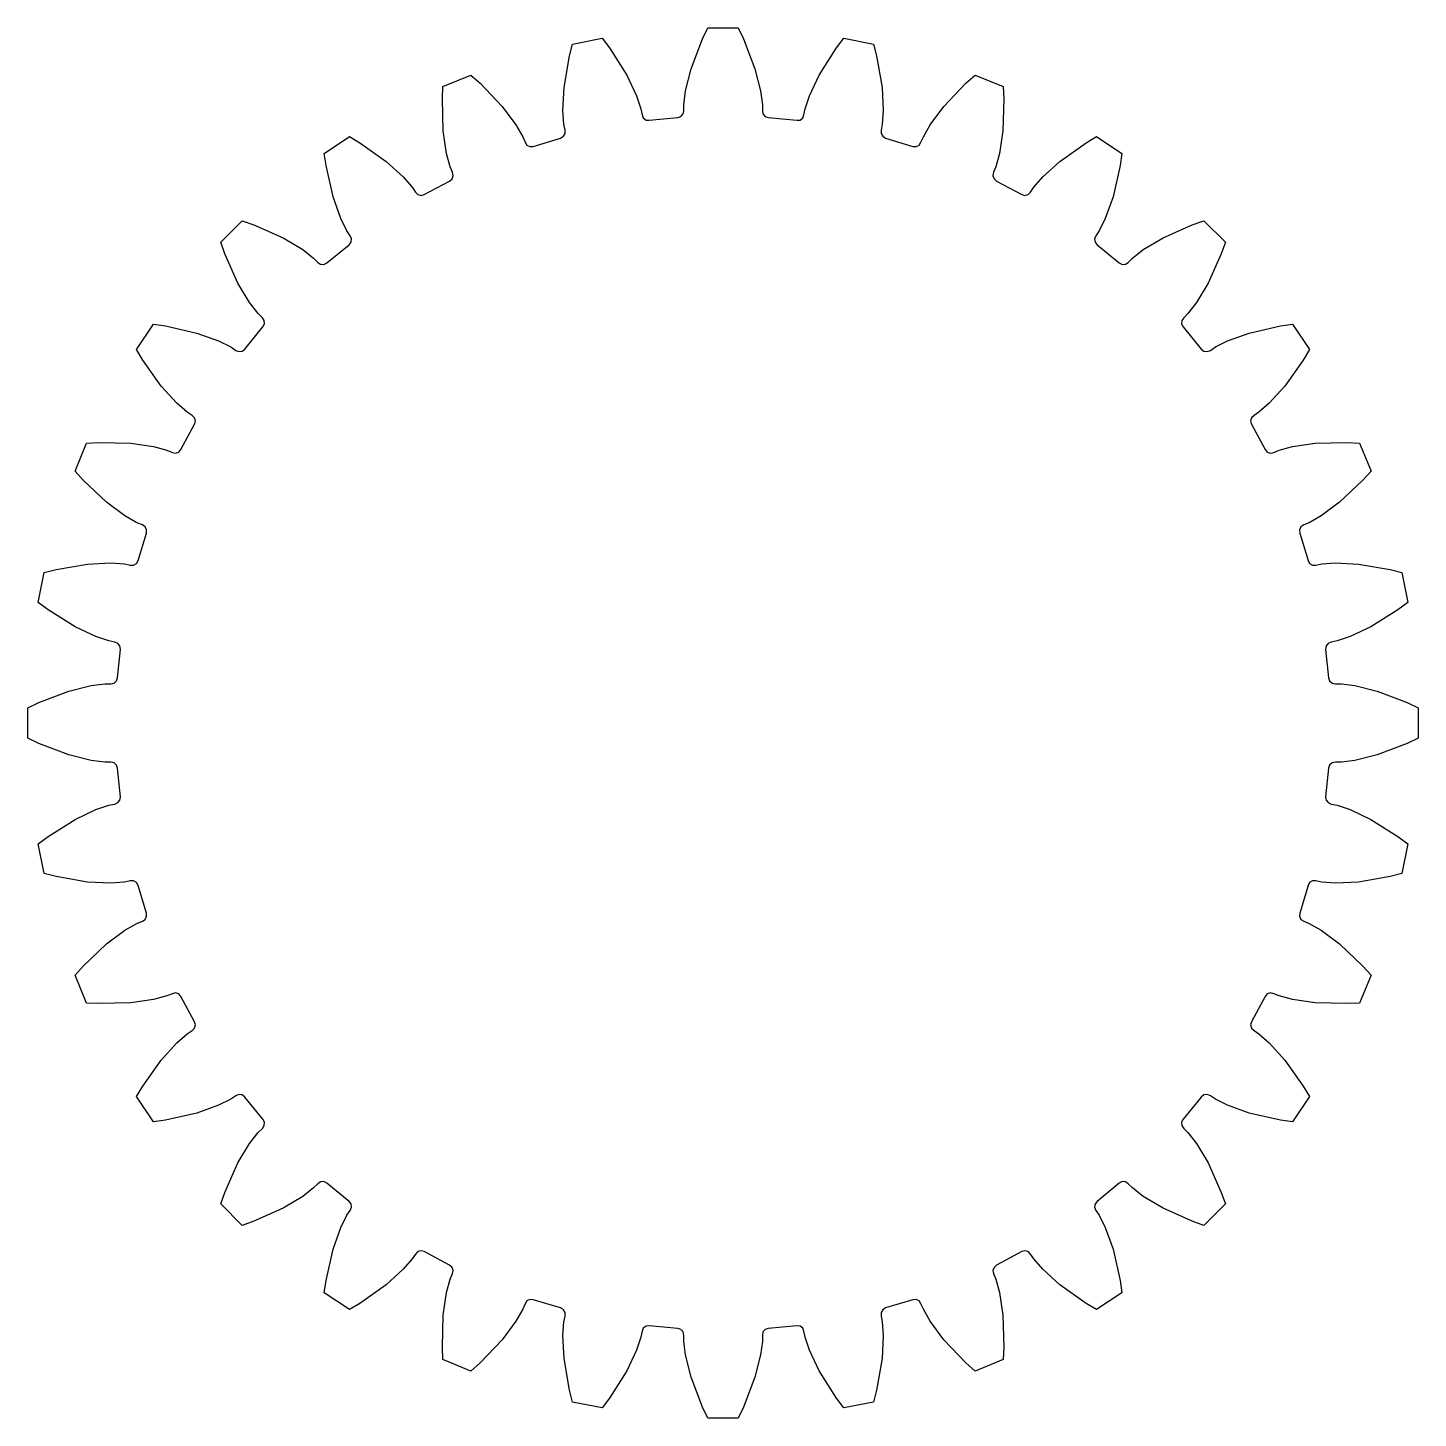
# Model space of a CAD drawing. Header units: metres. Extents: x 3906 to 4789, y 859 to 1465.
# Drawn here: x 4216.87 to 4244.1, y 860.63 to 887.86 of the extents above; entities that cross this region are included whole.
import ezdxf

# ---------------------------------------------------------------- set-up
doc = ezdxf.new("R2010")
doc.units = ezdxf.units.M

msp = doc.modelspace()

# ---------------------------------------------------------------- linework, layer by layer
at = {"layer": 'GROUP0'}
for p, q in [((4230.086, 887.637), (4230.188, 887.855)), ((4230.188, 887.855), (4230.784, 887.855)), ((4230.784, 887.855), (4230.885, 887.637)), ((4227.477, 887.305), (4227.536, 887.532)), ((4227.536, 887.532), (4228.12, 887.651)), ((4228.12, 887.651), (4228.264, 887.462)), ((4228.264, 887.462), (4228.599, 886.926)), ((4229.86, 887.054), (4230.086, 887.637)), ((4230.885, 887.637), (4231.109, 887.054)), ((4232.37, 886.926), (4232.705, 887.462)), ((4232.705, 887.462), (4232.85, 887.651)), ((4232.85, 887.651), (4233.433, 887.532)), ((4233.433, 887.532), (4233.492, 887.305)), ((4227.372, 886.684), (4227.477, 887.305)), ((4233.492, 887.305), (4233.6, 886.684)), ((4225, 886.703), (4225.549, 886.93)), ((4225.549, 886.93), (4225.728, 886.774)), ((4228.599, 886.926), (4228.792, 886.522)), ((4229.751, 886.618), (4229.86, 887.054)), ((4231.109, 887.054), (4231.218, 886.618)), ((4232.179, 886.522), (4232.37, 886.926)), ((4235.243, 886.774), (4235.42, 886.93)), ((4235.42, 886.93), (4235.97, 886.703)), ((4224.988, 886.466), (4225, 886.703)), ((4225.728, 886.774), (4226.159, 886.314)), ((4227.35, 886.233), (4227.372, 886.684)), ((4229.716, 886.347), (4229.751, 886.618)), ((4231.218, 886.618), (4231.255, 886.347)), ((4233.6, 886.684), (4233.621, 886.233)), ((4234.811, 886.314), (4235.243, 886.774)), ((4235.97, 886.703), (4235.983, 886.466)), ((4225.005, 885.835), (4224.988, 886.466)), ((4228.792, 886.522), (4228.876, 886.267)), ((4229.716, 886.229), (4229.716, 886.347)), ((4231.255, 886.347), (4231.255, 886.229)), ((4232.093, 886.267), (4232.179, 886.522)), ((4235.983, 886.466), (4235.966, 885.835)), ((4226.159, 886.314), (4226.427, 885.953)), ((4227.368, 885.968), (4227.35, 886.233)), ((4228.876, 886.267), (4228.901, 886.148)), ((4228.901, 886.148), (4228.923, 886.09)), ((4228.923, 886.09), (4228.977, 886.048)), ((4229.04, 886.044), (4229.599, 886.096)), ((4229.599, 886.096), (4229.661, 886.119)), ((4229.661, 886.119), (4229.704, 886.168)), ((4229.704, 886.168), (4229.716, 886.229)), ((4231.255, 886.229), (4231.267, 886.168)), ((4231.267, 886.168), (4231.309, 886.119)), ((4231.309, 886.119), (4231.37, 886.096)), ((4231.37, 886.096), (4231.931, 886.044)), ((4231.995, 886.048), (4232.046, 886.09)), ((4232.046, 886.09), (4232.07, 886.148)), ((4232.07, 886.148), (4232.093, 886.267)), ((4233.621, 886.233), (4233.601, 885.968)), ((4234.543, 885.953), (4234.811, 886.314)), ((4225.072, 885.394), (4225.005, 885.835)), ((4226.427, 885.953), (4226.562, 885.721)), ((4227.393, 885.849), (4227.368, 885.968)), ((4227.393, 885.788), (4227.393, 885.849)), ((4228.977, 886.048), (4229.04, 886.044)), ((4231.931, 886.044), (4231.995, 886.048)), ((4233.601, 885.968), (4233.579, 885.849)), ((4233.579, 885.849), (4233.579, 885.788)), ((4234.408, 885.721), (4234.543, 885.953)), ((4235.966, 885.835), (4235.9, 885.394)), ((4222.674, 885.394), (4223.17, 885.726)), ((4223.17, 885.726), (4223.374, 885.602)), ((4223.374, 885.602), (4223.888, 885.237)), ((4226.562, 885.721), (4226.607, 885.613)), ((4226.607, 885.613), (4226.644, 885.56)), ((4226.644, 885.56), (4226.699, 885.531)), ((4226.699, 885.531), (4226.766, 885.531)), ((4226.766, 885.531), (4227.302, 885.697)), ((4227.302, 885.697), (4227.359, 885.731)), ((4227.359, 885.731), (4227.393, 885.788)), ((4233.579, 885.788), (4233.612, 885.731)), ((4233.612, 885.731), (4233.668, 885.697)), ((4233.668, 885.697), (4234.204, 885.531)), ((4234.204, 885.531), (4234.27, 885.531)), ((4234.27, 885.531), (4234.327, 885.56)), ((4234.327, 885.56), (4234.362, 885.613)), ((4234.362, 885.613), (4234.408, 885.721)), ((4237.082, 885.237), (4237.597, 885.602)), ((4237.597, 885.602), (4237.8, 885.726)), ((4237.8, 885.726), (4238.296, 885.394)), ((4222.71, 885.157), (4222.674, 885.394)), ((4225.141, 885.133), (4225.072, 885.394)), ((4235.9, 885.394), (4235.828, 885.133)), ((4238.296, 885.394), (4238.26, 885.157)), ((4222.847, 884.545), (4222.71, 885.157)), ((4223.888, 885.237), (4224.22, 884.938)), ((4225.187, 885.025), (4225.141, 885.133)), ((4225.199, 884.958), (4225.187, 885.025)), ((4235.783, 885.025), (4235.77, 884.958)), ((4235.828, 885.133), (4235.783, 885.025)), ((4236.749, 884.938), (4237.082, 885.237)), ((4238.26, 885.157), (4238.123, 884.545)), ((4224.22, 884.938), (4224.397, 884.734)), ((4224.397, 884.734), (4224.463, 884.635)), ((4224.635, 884.593), (4225.131, 884.854)), ((4225.131, 884.854), (4225.178, 884.896)), ((4225.178, 884.896), (4225.199, 884.958)), ((4235.77, 884.958), (4235.793, 884.896)), ((4235.793, 884.896), (4235.842, 884.854)), ((4235.842, 884.854), (4236.336, 884.593)), ((4236.509, 884.635), (4236.572, 884.734)), ((4236.572, 884.734), (4236.749, 884.938)), ((4222.998, 884.123), (4222.847, 884.545)), ((4224.463, 884.635), (4224.509, 884.593)), ((4224.509, 884.593), (4224.572, 884.573)), ((4224.572, 884.573), (4224.635, 884.593)), ((4236.336, 884.593), (4236.399, 884.573)), ((4236.399, 884.573), (4236.461, 884.593)), ((4236.461, 884.593), (4236.509, 884.635)), ((4238.123, 884.545), (4237.971, 884.123)), ((4220.649, 883.658), (4221.068, 884.076)), ((4221.068, 884.076), (4221.295, 883.995)), ((4221.295, 883.995), (4221.868, 883.744)), ((4223.12, 883.881), (4222.998, 884.123)), ((4237.971, 884.123), (4237.85, 883.881)), ((4239.102, 883.744), (4239.676, 883.995)), ((4239.676, 883.995), (4239.901, 884.076)), ((4239.901, 884.076), (4240.324, 883.658)), ((4220.727, 883.431), (4220.649, 883.658)), ((4221.868, 883.744), (4222.254, 883.511)), ((4223.183, 883.782), (4223.12, 883.881)), ((4223.161, 883.606), (4223.2, 883.658)), ((4223.211, 883.725), (4223.183, 883.782)), ((4223.2, 883.658), (4223.211, 883.725)), ((4237.786, 883.782), (4237.761, 883.725)), ((4237.761, 883.725), (4237.77, 883.658)), ((4237.77, 883.658), (4237.811, 883.606)), ((4237.85, 883.881), (4237.786, 883.782)), ((4238.716, 883.511), (4239.102, 883.744)), ((4240.324, 883.658), (4240.242, 883.431)), ((4220.984, 882.857), (4220.727, 883.431)), ((4222.254, 883.511), (4222.467, 883.345)), ((4222.467, 883.345), (4222.551, 883.26)), ((4222.726, 883.251), (4223.161, 883.606)), ((4237.811, 883.606), (4238.244, 883.251)), ((4238.422, 883.26), (4238.505, 883.345)), ((4238.505, 883.345), (4238.716, 883.511)), ((4240.242, 883.431), (4239.986, 882.857)), ((4222.551, 883.26), (4222.602, 883.227)), ((4222.602, 883.227), (4222.669, 883.221)), ((4222.669, 883.221), (4222.726, 883.251)), ((4238.244, 883.251), (4238.3, 883.221)), ((4238.3, 883.221), (4238.367, 883.227)), ((4238.367, 883.227), (4238.422, 883.26)), ((4221.214, 882.473), (4220.984, 882.857)), ((4239.986, 882.857), (4239.757, 882.473)), ((4221.379, 882.259), (4221.214, 882.473)), ((4221.463, 882.174), (4221.379, 882.259)), ((4239.59, 882.259), (4239.507, 882.174)), ((4239.757, 882.473), (4239.59, 882.259)), ((4219, 881.558), (4219.331, 882.051)), ((4219.331, 882.051), (4219.567, 882.017)), ((4219.567, 882.017), (4220.18, 881.875)), ((4221.118, 881.563), (4221.475, 881.999)), ((4221.5, 882.122), (4221.463, 882.174)), ((4221.475, 881.999), (4221.504, 882.056)), ((4221.504, 882.056), (4221.5, 882.122)), ((4239.472, 882.122), (4239.467, 882.056)), ((4239.467, 882.056), (4239.496, 881.999)), ((4239.507, 882.174), (4239.472, 882.122)), ((4239.496, 881.999), (4239.851, 881.563)), ((4240.79, 881.875), (4241.404, 882.017)), ((4241.404, 882.017), (4241.64, 882.051)), ((4241.64, 882.051), (4241.972, 881.558)), ((4220.18, 881.875), (4220.604, 881.728)), ((4220.604, 881.728), (4220.844, 881.606)), ((4240.127, 881.606), (4240.366, 881.728)), ((4240.366, 881.728), (4240.79, 881.875)), ((4219.122, 881.349), (4219, 881.558)), ((4220.844, 881.606), (4220.943, 881.538)), ((4220.943, 881.538), (4221.002, 881.515)), ((4221.002, 881.515), (4221.067, 881.525)), ((4221.067, 881.525), (4221.118, 881.563)), ((4239.851, 881.563), (4239.904, 881.525)), ((4239.904, 881.525), (4239.968, 881.515)), ((4239.968, 881.515), (4240.03, 881.538)), ((4240.03, 881.538), (4240.127, 881.606)), ((4241.972, 881.558), (4241.847, 881.349)), ((4219.484, 880.837), (4219.122, 881.349)), ((4241.847, 881.349), (4241.485, 880.837)), ((4219.786, 880.505), (4219.484, 880.837)), ((4241.485, 880.837), (4241.184, 880.505)), ((4219.99, 880.33), (4219.786, 880.505)), ((4241.184, 880.505), (4240.98, 880.33)), ((4219.869, 879.594), (4220.135, 880.093)), ((4220.088, 880.263), (4219.99, 880.33)), ((4220.135, 880.216), (4220.088, 880.263)), ((4220.152, 880.154), (4220.135, 880.216)), ((4220.135, 880.093), (4220.152, 880.154)), ((4240.835, 880.216), (4240.818, 880.154)), ((4240.818, 880.154), (4240.835, 880.093)), ((4240.884, 880.263), (4240.835, 880.216)), ((4240.835, 880.093), (4241.102, 879.594)), ((4240.98, 880.33), (4240.884, 880.263)), ((4217.795, 879.172), (4218.022, 879.723)), ((4218.022, 879.723), (4218.26, 879.737)), ((4218.26, 879.737), (4218.887, 879.723)), ((4218.887, 879.723), (4219.333, 879.656)), ((4219.333, 879.656), (4219.592, 879.585)), ((4219.592, 879.585), (4219.701, 879.538)), ((4219.701, 879.538), (4219.765, 879.523)), ((4219.765, 879.523), (4219.827, 879.547)), ((4219.827, 879.547), (4219.869, 879.594)), ((4241.102, 879.594), (4241.144, 879.547)), ((4241.144, 879.547), (4241.204, 879.523)), ((4241.204, 879.523), (4241.27, 879.538)), ((4241.27, 879.538), (4241.379, 879.585)), ((4241.379, 879.585), (4241.636, 879.656)), ((4241.636, 879.656), (4242.082, 879.723)), ((4242.082, 879.723), (4242.711, 879.737)), ((4242.711, 879.737), (4242.948, 879.723)), ((4242.948, 879.723), (4243.178, 879.172)), ((4217.954, 878.997), (4217.795, 879.172)), ((4218.408, 878.566), (4217.954, 878.997)), ((4243.016, 878.997), (4242.561, 878.566)), ((4243.178, 879.172), (4243.016, 878.997)), ((4218.769, 878.295), (4218.408, 878.566)), ((4242.561, 878.566), (4242.2, 878.295)), ((4219.004, 878.163), (4218.769, 878.295)), ((4242.2, 878.295), (4241.965, 878.163)), ((4219.113, 878.12), (4219.004, 878.163)), ((4219.028, 877.423), (4219.192, 877.959)), ((4219.167, 878.082), (4219.113, 878.12)), ((4219.197, 878.025), (4219.167, 878.082)), ((4219.192, 877.959), (4219.197, 878.025)), ((4241.803, 878.082), (4241.774, 878.025)), ((4241.774, 878.025), (4241.779, 877.959)), ((4241.779, 877.959), (4241.943, 877.423)), ((4241.858, 878.12), (4241.803, 878.082)), ((4241.965, 878.163), (4241.858, 878.12)), ((4218.041, 877.352), (4218.492, 877.375)), ((4218.492, 877.375), (4218.76, 877.356)), ((4218.76, 877.356), (4218.875, 877.333)), ((4218.94, 877.333), (4218.997, 877.366)), ((4218.997, 877.366), (4219.028, 877.423)), ((4241.943, 877.423), (4241.973, 877.366)), ((4241.973, 877.366), (4242.031, 877.333)), ((4242.095, 877.333), (4242.211, 877.356)), ((4242.211, 877.356), (4242.481, 877.375)), ((4242.481, 877.375), (4242.929, 877.352)), ((4217.074, 876.602), (4217.19, 877.186)), ((4217.19, 877.186), (4217.423, 877.247)), ((4217.423, 877.247), (4218.041, 877.352)), ((4218.875, 877.333), (4218.94, 877.333)), ((4242.031, 877.333), (4242.095, 877.333)), ((4242.929, 877.352), (4243.548, 877.247)), ((4243.548, 877.247), (4243.78, 877.186)), ((4243.78, 877.186), (4243.897, 876.602)), ((4217.265, 876.46), (4217.074, 876.602)), ((4243.897, 876.602), (4243.704, 876.46)), ((4217.797, 876.124), (4217.265, 876.46)), ((4243.704, 876.46), (4243.174, 876.124)), ((4218.205, 875.934), (4217.797, 876.124)), ((4243.174, 876.124), (4242.768, 875.934)), ((4218.458, 875.848), (4218.205, 875.934)), ((4218.575, 875.825), (4218.458, 875.848)), ((4218.634, 875.801), (4218.575, 875.825)), ((4218.675, 875.749), (4218.634, 875.801)), ((4218.684, 875.683), (4218.675, 875.749)), ((4242.296, 875.749), (4242.287, 875.683)), ((4242.336, 875.801), (4242.296, 875.749)), ((4242.396, 875.825), (4242.336, 875.801)), ((4242.511, 875.848), (4242.396, 875.825)), ((4242.768, 875.934), (4242.511, 875.848)), ((4218.629, 875.128), (4218.684, 875.683)), ((4242.287, 875.683), (4242.343, 875.128)), ((4217.673, 874.867), (4218.11, 874.976)), ((4218.11, 874.976), (4218.378, 875.009)), ((4218.378, 875.009), (4218.495, 875.009)), ((4218.495, 875.009), (4218.559, 875.023)), ((4218.559, 875.023), (4218.609, 875.066)), ((4218.609, 875.066), (4218.629, 875.128)), ((4242.343, 875.128), (4242.363, 875.066)), ((4242.363, 875.066), (4242.412, 875.023)), ((4242.412, 875.023), (4242.477, 875.009)), ((4242.477, 875.009), (4242.595, 875.009)), ((4242.595, 875.009), (4242.86, 874.976)), ((4242.86, 874.976), (4243.296, 874.867)), ((4216.87, 874.54), (4217.086, 874.64)), ((4217.086, 874.64), (4217.673, 874.867)), ((4243.296, 874.867), (4243.884, 874.64)), ((4243.884, 874.64), (4244.1, 874.54)), ((4216.87, 873.942), (4216.87, 874.54)), ((4244.1, 874.54), (4244.1, 873.942)), ((4217.086, 873.838), (4216.87, 873.942)), ((4217.673, 873.615), (4217.086, 873.838)), ((4243.884, 873.838), (4243.296, 873.615)), ((4244.1, 873.942), (4243.884, 873.838)), ((4218.11, 873.506), (4217.673, 873.615)), ((4243.296, 873.615), (4242.86, 873.506)), ((4218.378, 873.473), (4218.11, 873.506)), ((4218.495, 873.473), (4218.378, 873.473)), ((4218.559, 873.458), (4218.495, 873.473)), ((4218.609, 873.416), (4218.559, 873.458)), ((4218.629, 873.355), (4218.609, 873.416)), ((4218.684, 872.794), (4218.629, 873.355)), ((4242.343, 873.355), (4242.287, 872.794)), ((4242.363, 873.416), (4242.343, 873.355)), ((4242.412, 873.458), (4242.363, 873.416)), ((4242.477, 873.473), (4242.412, 873.458)), ((4242.595, 873.473), (4242.477, 873.473)), ((4242.86, 873.506), (4242.595, 873.473)), ((4218.634, 872.681), (4218.675, 872.733)), ((4218.675, 872.733), (4218.684, 872.794)), ((4242.287, 872.794), (4242.296, 872.733)), ((4242.296, 872.733), (4242.336, 872.681)), ((4217.797, 872.353), (4218.205, 872.548)), ((4218.205, 872.548), (4218.458, 872.634)), ((4218.458, 872.634), (4218.575, 872.653)), ((4218.575, 872.653), (4218.634, 872.681)), ((4242.336, 872.681), (4242.396, 872.653)), ((4242.396, 872.653), (4242.511, 872.634)), ((4242.511, 872.634), (4242.768, 872.548)), ((4242.768, 872.548), (4243.174, 872.353)), ((4217.265, 872.017), (4217.797, 872.353)), ((4243.174, 872.353), (4243.704, 872.017)), ((4217.074, 871.875), (4217.265, 872.017)), ((4243.704, 872.017), (4243.897, 871.875)), ((4217.19, 871.292), (4217.074, 871.875)), ((4243.897, 871.875), (4243.78, 871.292)), ((4217.423, 871.234), (4217.19, 871.292)), ((4218.041, 871.126), (4217.423, 871.234)), ((4218.492, 871.107), (4218.041, 871.126)), ((4218.76, 871.126), (4218.492, 871.107)), ((4218.875, 871.149), (4218.76, 871.126)), ((4218.94, 871.149), (4218.875, 871.149)), ((4218.997, 871.116), (4218.94, 871.149)), ((4219.028, 871.059), (4218.997, 871.116)), ((4241.973, 871.116), (4241.943, 871.059)), ((4242.031, 871.149), (4241.973, 871.116)), ((4242.095, 871.149), (4242.031, 871.149)), ((4242.211, 871.126), (4242.095, 871.149)), ((4242.481, 871.107), (4242.211, 871.126)), ((4242.929, 871.126), (4242.481, 871.107)), ((4243.548, 871.234), (4242.929, 871.126)), ((4243.78, 871.292), (4243.548, 871.234)), ((4219.192, 870.519), (4219.028, 871.059)), ((4241.943, 871.059), (4241.779, 870.519)), ((4218.769, 870.182), (4219.004, 870.315)), ((4219.004, 870.315), (4219.113, 870.363)), ((4219.113, 870.363), (4219.167, 870.396)), ((4219.167, 870.396), (4219.197, 870.457)), ((4219.197, 870.457), (4219.192, 870.519)), ((4241.779, 870.519), (4241.774, 870.457)), ((4241.774, 870.457), (4241.803, 870.396)), ((4241.803, 870.396), (4241.858, 870.363)), ((4241.858, 870.363), (4241.965, 870.315)), ((4241.965, 870.315), (4242.2, 870.182)), ((4218.408, 869.916), (4218.769, 870.182)), ((4242.2, 870.182), (4242.561, 869.916)), ((4217.954, 869.481), (4218.408, 869.916)), ((4242.561, 869.916), (4243.016, 869.481)), ((4217.795, 869.305), (4217.954, 869.481)), ((4243.016, 869.481), (4243.178, 869.305)), ((4218.022, 868.755), (4217.795, 869.305)), ((4243.178, 869.305), (4242.948, 868.755)), ((4219.701, 868.939), (4219.592, 868.897)), ((4219.765, 868.954), (4219.701, 868.939)), ((4219.827, 868.935), (4219.765, 868.954)), ((4219.869, 868.883), (4219.827, 868.935)), ((4241.144, 868.935), (4241.102, 868.883)), ((4241.204, 868.954), (4241.144, 868.935)), ((4241.27, 868.939), (4241.204, 868.954)), ((4241.379, 868.897), (4241.27, 868.939)), ((4218.26, 868.745), (4218.022, 868.755)), ((4218.887, 868.76), (4218.26, 868.745)), ((4219.333, 868.826), (4218.887, 868.76)), ((4219.592, 868.897), (4219.333, 868.826)), ((4220.135, 868.39), (4219.869, 868.883)), ((4241.102, 868.883), (4240.835, 868.39)), ((4241.636, 868.826), (4241.379, 868.897)), ((4242.082, 868.76), (4241.636, 868.826)), ((4242.711, 868.745), (4242.082, 868.76)), ((4242.948, 868.755), (4242.711, 868.745)), ((4220.152, 868.329), (4220.135, 868.39)), ((4240.835, 868.39), (4240.818, 868.329)), ((4219.786, 867.977), (4219.99, 868.152)), ((4219.99, 868.152), (4220.088, 868.219)), ((4220.088, 868.219), (4220.135, 868.262)), ((4220.135, 868.262), (4220.152, 868.329)), ((4240.818, 868.329), (4240.835, 868.262)), ((4240.835, 868.262), (4240.884, 868.219)), ((4240.884, 868.219), (4240.98, 868.152)), ((4240.98, 868.152), (4241.184, 867.977)), ((4219.484, 867.64), (4219.786, 867.977)), ((4241.184, 867.977), (4241.485, 867.64)), ((4219.122, 867.129), (4219.484, 867.64)), ((4241.485, 867.64), (4241.847, 867.129)), ((4219, 866.924), (4219.122, 867.129)), ((4241.847, 867.129), (4241.972, 866.924)), ((4219.331, 866.431), (4219, 866.924)), ((4220.604, 866.754), (4220.18, 866.602)), ((4220.844, 866.872), (4220.604, 866.754)), ((4220.943, 866.939), (4220.844, 866.872)), ((4221.002, 866.963), (4220.943, 866.939)), ((4221.067, 866.958), (4221.002, 866.963)), ((4221.118, 866.914), (4221.067, 866.958)), ((4221.475, 866.483), (4221.118, 866.914)), ((4239.851, 866.914), (4239.496, 866.483)), ((4239.904, 866.958), (4239.851, 866.914)), ((4239.968, 866.963), (4239.904, 866.958)), ((4240.03, 866.939), (4239.968, 866.963)), ((4240.127, 866.872), (4240.03, 866.939)), ((4240.366, 866.754), (4240.127, 866.872)), ((4240.79, 866.602), (4240.366, 866.754)), ((4241.972, 866.924), (4241.64, 866.431)), ((4219.567, 866.464), (4219.331, 866.431)), ((4220.18, 866.602), (4219.567, 866.464)), ((4221.504, 866.422), (4221.475, 866.483)), ((4239.496, 866.483), (4239.467, 866.422)), ((4241.404, 866.464), (4240.79, 866.602)), ((4241.64, 866.431), (4241.404, 866.464)), ((4221.214, 866.009), (4221.379, 866.223)), ((4221.379, 866.223), (4221.463, 866.303)), ((4221.463, 866.303), (4221.5, 866.36)), ((4221.5, 866.36), (4221.504, 866.422)), ((4239.467, 866.422), (4239.472, 866.36)), ((4239.472, 866.36), (4239.507, 866.303)), ((4239.507, 866.303), (4239.59, 866.223)), ((4239.59, 866.223), (4239.757, 866.009)), ((4220.984, 865.626), (4221.214, 866.009)), ((4239.757, 866.009), (4239.986, 865.626)), ((4220.727, 865.046), (4220.984, 865.626)), ((4239.986, 865.626), (4240.242, 865.046)), ((4222.467, 865.137), (4222.254, 864.971)), ((4222.551, 865.217), (4222.467, 865.137)), ((4222.602, 865.256), (4222.551, 865.217)), ((4222.669, 865.26), (4222.602, 865.256)), ((4222.726, 865.231), (4222.669, 865.26)), ((4223.161, 864.871), (4222.726, 865.231)), ((4238.244, 865.231), (4237.811, 864.871)), ((4238.3, 865.26), (4238.244, 865.231)), ((4238.367, 865.256), (4238.3, 865.26)), ((4238.422, 865.217), (4238.367, 865.256)), ((4238.505, 865.137), (4238.422, 865.217)), ((4238.716, 864.971), (4238.505, 865.137)), ((4220.649, 864.824), (4220.727, 865.046)), ((4222.254, 864.971), (4221.868, 864.739)), ((4223.2, 864.824), (4223.161, 864.871)), ((4237.811, 864.871), (4237.77, 864.824)), ((4239.102, 864.739), (4238.716, 864.971)), ((4240.242, 865.046), (4240.324, 864.824)), ((4221.068, 864.401), (4220.649, 864.824)), ((4221.868, 864.739), (4221.295, 864.483)), ((4222.998, 864.359), (4223.12, 864.601)), ((4223.12, 864.601), (4223.183, 864.696)), ((4223.183, 864.696), (4223.211, 864.758)), ((4223.211, 864.758), (4223.2, 864.824)), ((4237.77, 864.824), (4237.761, 864.758)), ((4237.761, 864.758), (4237.786, 864.696)), ((4237.786, 864.696), (4237.85, 864.601)), ((4237.85, 864.601), (4237.971, 864.359)), ((4239.676, 864.483), (4239.102, 864.739)), ((4240.324, 864.824), (4239.901, 864.401)), ((4221.295, 864.483), (4221.068, 864.401)), ((4222.847, 863.937), (4222.998, 864.359)), ((4237.971, 864.359), (4238.123, 863.937)), ((4239.901, 864.401), (4239.676, 864.483)), ((4222.71, 863.321), (4222.847, 863.937)), ((4224.397, 863.747), (4224.22, 863.544)), ((4224.463, 863.842), (4224.397, 863.747)), ((4224.509, 863.89), (4224.463, 863.842)), ((4224.572, 863.903), (4224.509, 863.89)), ((4224.635, 863.89), (4224.572, 863.903)), ((4225.131, 863.624), (4224.635, 863.89)), ((4236.336, 863.89), (4235.842, 863.624)), ((4236.399, 863.903), (4236.336, 863.89)), ((4236.461, 863.89), (4236.399, 863.903)), ((4236.509, 863.842), (4236.461, 863.89)), ((4236.572, 863.747), (4236.509, 863.842)), ((4236.749, 863.544), (4236.572, 863.747)), ((4238.123, 863.937), (4238.26, 863.321)), ((4224.22, 863.544), (4223.888, 863.24)), ((4225.178, 863.581), (4225.131, 863.624)), ((4225.199, 863.52), (4225.178, 863.581)), ((4225.187, 863.458), (4225.199, 863.52)), ((4235.793, 863.581), (4235.77, 863.52)), ((4235.77, 863.52), (4235.783, 863.458)), ((4235.842, 863.624), (4235.793, 863.581)), ((4237.082, 863.24), (4236.749, 863.544)), ((4222.674, 863.083), (4222.71, 863.321)), ((4223.888, 863.24), (4223.374, 862.875)), ((4225.072, 863.088), (4225.141, 863.349)), ((4225.141, 863.349), (4225.187, 863.458)), ((4235.783, 863.458), (4235.828, 863.349)), ((4235.828, 863.349), (4235.9, 863.088)), ((4237.597, 862.875), (4237.082, 863.24)), ((4238.26, 863.321), (4238.296, 863.083)), ((4223.17, 862.756), (4222.674, 863.083)), ((4225.005, 862.642), (4225.072, 863.088)), ((4226.644, 862.922), (4226.607, 862.869)), ((4226.699, 862.95), (4226.644, 862.922)), ((4226.766, 862.947), (4226.699, 862.95)), ((4227.302, 862.785), (4226.766, 862.947)), ((4234.204, 862.947), (4233.668, 862.785)), ((4234.27, 862.95), (4234.204, 862.947)), ((4234.327, 862.922), (4234.27, 862.95)), ((4234.362, 862.869), (4234.327, 862.922)), ((4235.9, 863.088), (4235.966, 862.642)), ((4238.296, 863.083), (4237.8, 862.756)), ((4223.374, 862.875), (4223.17, 862.756)), ((4226.562, 862.761), (4226.427, 862.524)), ((4226.607, 862.869), (4226.562, 862.761)), ((4227.359, 862.751), (4227.302, 862.785)), ((4227.393, 862.694), (4227.359, 862.751)), ((4227.393, 862.628), (4227.393, 862.694)), ((4233.612, 862.751), (4233.579, 862.694)), ((4233.579, 862.694), (4233.579, 862.628)), ((4233.668, 862.785), (4233.612, 862.751)), ((4234.408, 862.761), (4234.362, 862.869)), ((4234.543, 862.524), (4234.408, 862.761)), ((4237.8, 862.756), (4237.597, 862.875)), ((4224.988, 862.017), (4225.005, 862.642)), ((4226.427, 862.524), (4226.159, 862.163)), ((4227.35, 862.245), (4227.368, 862.515)), ((4227.368, 862.515), (4227.393, 862.628)), ((4228.923, 862.392), (4228.901, 862.329)), ((4228.977, 862.429), (4228.923, 862.392)), ((4229.04, 862.438), (4228.977, 862.429)), ((4229.599, 862.382), (4229.04, 862.438)), ((4229.661, 862.363), (4229.599, 862.382)), ((4231.37, 862.382), (4231.309, 862.363)), ((4231.931, 862.438), (4231.37, 862.382)), ((4231.995, 862.429), (4231.931, 862.438)), ((4232.046, 862.392), (4231.995, 862.429)), ((4232.07, 862.329), (4232.046, 862.392)), ((4233.579, 862.628), (4233.601, 862.515)), ((4233.601, 862.515), (4233.621, 862.245)), ((4234.811, 862.163), (4234.543, 862.524)), ((4235.966, 862.642), (4235.983, 862.017)), ((4226.159, 862.163), (4225.728, 861.708)), ((4227.372, 861.798), (4227.35, 862.245)), ((4228.876, 862.216), (4228.792, 861.96)), ((4228.901, 862.329), (4228.876, 862.216)), ((4229.704, 862.315), (4229.661, 862.363)), ((4229.716, 862.249), (4229.704, 862.315)), ((4229.716, 862.13), (4229.716, 862.249)), ((4229.751, 861.865), (4229.716, 862.13)), ((4231.255, 862.13), (4231.218, 861.865)), ((4231.267, 862.315), (4231.255, 862.249)), ((4231.255, 862.249), (4231.255, 862.13)), ((4231.309, 862.363), (4231.267, 862.315)), ((4232.093, 862.216), (4232.07, 862.329)), ((4232.179, 861.96), (4232.093, 862.216)), ((4233.621, 862.245), (4233.6, 861.798)), ((4235.243, 861.708), (4234.811, 862.163)), ((4225, 861.774), (4224.988, 862.017)), ((4228.792, 861.96), (4228.599, 861.552)), ((4229.86, 861.428), (4229.751, 861.865)), ((4231.218, 861.865), (4231.109, 861.428)), ((4232.37, 861.552), (4232.179, 861.96)), ((4235.983, 862.017), (4235.97, 861.774)), ((4225.549, 861.547), (4225, 861.774)), ((4225.728, 861.708), (4225.549, 861.547)), ((4227.477, 861.177), (4227.372, 861.798)), ((4233.6, 861.798), (4233.492, 861.177)), ((4235.42, 861.547), (4235.243, 861.708)), ((4235.97, 861.774), (4235.42, 861.547)), ((4228.599, 861.552), (4228.264, 861.02)), ((4230.086, 860.841), (4229.86, 861.428)), ((4231.109, 861.428), (4230.885, 860.841)), ((4232.705, 861.02), (4232.37, 861.552)), ((4227.536, 860.944), (4227.477, 861.177)), ((4228.264, 861.02), (4228.12, 860.831)), ((4232.85, 860.831), (4232.705, 861.02)), ((4233.492, 861.177), (4233.433, 860.944)), ((4228.12, 860.831), (4227.536, 860.944)), ((4230.188, 860.627), (4230.086, 860.841)), ((4230.885, 860.841), (4230.784, 860.627)), ((4233.433, 860.944), (4232.85, 860.831)), ((4230.784, 860.627), (4230.188, 860.627))]:
    msp.add_line(p, q, dxfattribs=at)

doc.saveas('drawing.dxf')
